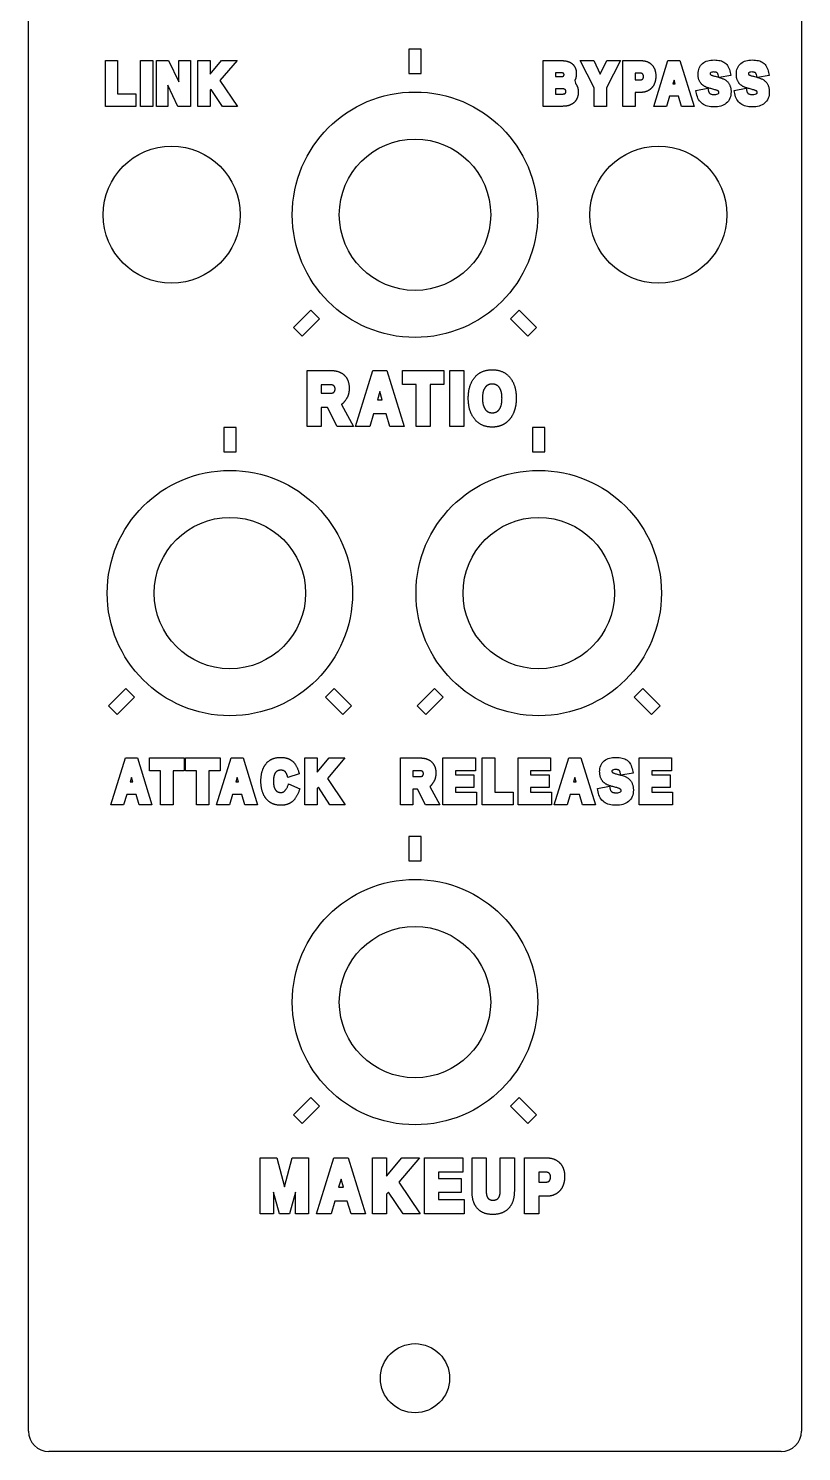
# Model space of a CAD drawing. Header units: millimetres. Extents: x 0 to 38, y 0 to 133.
# Drawn here: x 0.2 to 38, y 0.4 to 70 of the extents above; entities that cross this region are included whole.
import ezdxf

# ---------------------------------------------------------------- set-up
doc = ezdxf.new("R2010")
doc.units = ezdxf.units.MM
for name, color, linetype in [('ATTACK', 7, 'CONTINUOUS'), ('BYPASS', 7, 'CONTINUOUS'), ('HOLES', 8, 'CONTINUOUS'), ('KNOBS', 9, 'Continuous'), ('LINK', 7, 'CONTINUOUS'), ('MAKEUP', 7, 'CONTINUOUS'), ('OUTLINE', 8, 'CONTINUOUS'), ('RATIO', 7, 'CONTINUOUS'), ('RELEASE', 7, 'CONTINUOUS'), ('TICKS-ATTACK', 2, 'CONTINUOUS'), ('TICKS-MAKEUP', 2, 'CONTINUOUS'), ('TICKS-RATIO', 2, 'CONTINUOUS'), ('TICKS-RELEASE', 2, 'CONTINUOUS')]:
    doc.layers.add(name, color=color, linetype=linetype)

msp = doc.modelspace()

# ---------------------------------------------------------------- linework, layer by layer
at = {"layer": 'ATTACK'}
for p, q in [((4.179, 32), (4.888, 34.288)), ((4.888, 34.288), (5.484, 34.288)), ((5.484, 34.288), (6.19, 32)), ((6.064, 33.666), (6.064, 34.288)), ((6.064, 34.288), (7.765, 34.288)), ((7.765, 34.288), (7.765, 33.666)), ((7.822, 33.666), (7.822, 34.288)), ((7.822, 34.288), (9.523, 34.288)), ((9.345, 32), (10.054, 34.288)), ((9.523, 34.288), (9.523, 33.666)), ((10.054, 34.288), (10.65, 34.288)), ((10.65, 34.288), (11.357, 32)), ((13.659, 32), (13.659, 34.288)), ((13.659, 34.288), (14.268, 34.288)), ((14.268, 34.288), (14.268, 33.6)), ((14.268, 33.6), (14.849, 34.288)), ((15.624, 34.288), (14.764, 33.285)), ((14.849, 34.288), (15.624, 34.288)), ((6.61, 33.666), (6.064, 33.666)), ((6.61, 32), (6.61, 33.666)), ((7.218, 33.666), (7.218, 32)), ((7.765, 33.666), (7.218, 33.666)), ((8.368, 33.666), (7.822, 33.666)), ((8.368, 32), (8.368, 33.666)), ((8.976, 33.666), (8.976, 32)), ((9.523, 33.666), (8.976, 33.666)), ((13.392, 33.511), (12.832, 33.331)), ((5.19, 33.327), (5.122, 33.121)), ((5.122, 33.121), (5.25, 33.121)), ((5.25, 33.121), (5.19, 33.327)), ((10.357, 33.327), (10.289, 33.121)), ((10.289, 33.121), (10.417, 33.121)), ((10.417, 33.121), (10.357, 33.327)), ((12.869, 33.02), (13.418, 32.776)), ((14.326, 32.853), (14.268, 32.801)), ((14.268, 32.801), (14.268, 32)), ((14.893, 32), (14.326, 32.853)), ((14.764, 33.285), (15.638, 32)), ((4.955, 32.508), (4.805, 32)), ((5.417, 32.508), (4.955, 32.508)), ((5.567, 32), (5.417, 32.508)), ((10.121, 32.508), (9.972, 32)), ((10.584, 32.508), (10.121, 32.508)), ((10.734, 32), (10.584, 32.508)), ((4.805, 32), (4.179, 32)), ((6.19, 32), (5.567, 32)), ((7.218, 32), (6.61, 32)), ((8.976, 32), (8.368, 32)), ((9.972, 32), (9.345, 32)), ((11.357, 32), (10.734, 32)), ((14.268, 32), (13.659, 32)), ((15.638, 32), (14.893, 32))]:
    msp.add_line(p, q, dxfattribs=at)
for points in [[(11.768, 34.009), (12.02, 34.317), (12.482, 34.317)], [(12.482, 34.317), (12.816, 34.317), (13.035, 34.153)], [(13.035, 34.153), (13.26, 33.984), (13.392, 33.511)], [(11.517, 33.153), (11.517, 33.703), (11.768, 34.009)], [(12.223, 33.569), (12.129, 33.436), (12.129, 33.153)], [(12.489, 33.69), (12.309, 33.69), (12.223, 33.569)], [(12.692, 33.626), (12.608, 33.69), (12.489, 33.69)], [(12.832, 33.331), (12.769, 33.567), (12.692, 33.626)], [(11.776, 32.289), (11.517, 32.604), (11.517, 33.153)], [(12.129, 33.153), (12.129, 32.864), (12.227, 32.726)], [(12.227, 32.726), (12.316, 32.599), (12.497, 32.599)], [(12.497, 32.599), (12.73, 32.599), (12.869, 33.02)], [(13.418, 32.776), (13.253, 32.301), (13.026, 32.135)], [(12.497, 31.972), (12.036, 31.972), (11.776, 32.289)], [(13.026, 32.135), (12.802, 31.972), (12.497, 31.972)]]:
    msp.add_open_spline(points, degree=2, dxfattribs=at)
at = {"layer": 'BYPASS'}
for p, q in [((25.318, 66.15), (25.318, 68.388)), ((25.318, 68.388), (26.199, 68.388)), ((27.812, 67.053), (27.126, 68.388)), ((27.126, 68.388), (27.788, 68.388)), ((27.788, 68.388), (28.109, 67.721)), ((28.109, 67.721), (28.435, 68.388)), ((29.096, 68.388), (28.41, 67.053)), ((28.435, 68.388), (29.096, 68.388)), ((29.215, 66.15), (29.215, 68.388)), ((29.215, 68.388), (30.083, 68.388)), ((30.723, 66.15), (31.417, 68.388)), ((31.417, 68.388), (32.003, 68.388)), ((32.003, 68.388), (32.694, 66.15)), ((33.016, 68.148), (33.061, 68.202)), ((33.061, 68.202), (33.112, 68.25)), ((33.112, 68.25), (33.168, 68.291)), ((33.168, 68.291), (33.229, 68.326)), ((33.229, 68.326), (33.293, 68.355)), ((33.293, 68.355), (33.362, 68.378)), ((33.362, 68.378), (33.434, 68.395)), ((33.434, 68.395), (33.51, 68.407)), ((33.51, 68.407), (33.59, 68.414)), ((33.59, 68.414), (33.674, 68.417)), ((33.674, 68.417), (33.754, 68.415)), ((33.754, 68.415), (33.829, 68.409)), ((33.829, 68.409), (33.901, 68.399)), ((33.901, 68.399), (33.968, 68.385)), ((33.968, 68.385), (34.032, 68.367)), ((34.032, 68.367), (34.093, 68.344)), ((34.093, 68.344), (34.149, 68.315)), ((34.149, 68.315), (34.202, 68.281)), ((34.202, 68.281), (34.25, 68.241)), ((34.25, 68.241), (34.295, 68.194)), ((34.295, 68.194), (34.334, 68.142)), ((34.887, 68.148), (34.933, 68.202)), ((34.933, 68.202), (34.983, 68.25)), ((34.983, 68.25), (35.039, 68.291)), ((35.039, 68.291), (35.1, 68.326)), ((35.1, 68.326), (35.164, 68.355)), ((35.164, 68.355), (35.233, 68.378)), ((35.233, 68.378), (35.305, 68.395)), ((35.305, 68.395), (35.381, 68.407)), ((35.381, 68.407), (35.461, 68.414)), ((35.461, 68.414), (35.545, 68.417)), ((35.545, 68.417), (35.625, 68.415)), ((35.625, 68.415), (35.7, 68.409)), ((35.7, 68.409), (35.772, 68.399)), ((35.772, 68.399), (35.84, 68.385)), ((35.84, 68.385), (35.904, 68.367)), ((35.904, 68.367), (35.964, 68.344)), ((35.964, 68.344), (36.02, 68.315)), ((36.02, 68.315), (36.073, 68.281)), ((36.073, 68.281), (36.122, 68.241)), ((36.122, 68.241), (36.166, 68.194)), ((36.166, 68.194), (36.205, 68.142)), ((26.183, 67.787), (25.918, 67.787)), ((25.918, 67.787), (25.918, 67.607)), ((25.918, 67.607), (26.185, 67.607)), ((30.044, 67.773), (29.815, 67.773)), ((29.815, 67.773), (29.815, 67.444)), ((32.891, 67.727), (32.894, 67.804)), ((32.891, 67.694), (32.891, 67.727)), ((32.892, 67.664), (32.891, 67.694)), ((32.895, 67.635), (32.892, 67.664)), ((32.894, 67.804), (32.904, 67.88)), ((32.898, 67.606), (32.895, 67.635)), ((32.902, 67.577), (32.898, 67.606)), ((32.907, 67.549), (32.902, 67.577)), ((32.904, 67.88), (32.921, 67.953)), ((32.913, 67.521), (32.907, 67.549)), ((32.92, 67.494), (32.913, 67.521)), ((32.921, 67.953), (32.945, 68.023)), ((32.945, 68.023), (32.977, 68.088)), ((32.977, 68.088), (33.016, 68.148)), ((33.484, 67.768), (33.481, 67.743)), ((33.481, 67.743), (33.481, 67.74)), ((33.481, 67.74), (33.482, 67.733)), ((33.482, 67.733), (33.483, 67.728)), ((33.483, 67.728), (33.484, 67.725)), ((33.487, 67.778), (33.484, 67.768)), ((33.484, 67.725), (33.484, 67.723)), ((33.484, 67.723), (33.485, 67.721)), ((33.485, 67.721), (33.485, 67.72)), ((33.485, 67.72), (33.486, 67.719)), ((33.486, 67.719), (33.488, 67.716)), ((33.491, 67.785), (33.487, 67.778)), ((33.488, 67.716), (33.492, 67.712)), ((33.501, 67.794), (33.491, 67.785)), ((33.492, 67.712), (33.496, 67.707)), ((33.496, 67.707), (33.502, 67.703)), ((33.522, 67.806), (33.501, 67.794)), ((33.502, 67.703), (33.509, 67.697)), ((33.509, 67.697), (33.517, 67.692)), ((33.517, 67.692), (33.526, 67.686)), ((33.557, 67.818), (33.522, 67.806)), ((33.526, 67.686), (33.536, 67.68)), ((33.536, 67.68), (33.549, 67.675)), ((33.549, 67.675), (33.567, 67.667)), ((33.605, 67.826), (33.557, 67.818)), ((33.567, 67.667), (33.59, 67.659)), ((33.59, 67.659), (33.618, 67.649)), ((33.668, 67.829), (33.605, 67.826)), ((33.618, 67.649), (33.651, 67.639)), ((33.651, 67.639), (33.689, 67.628)), ((33.696, 67.828), (33.668, 67.829)), ((33.689, 67.628), (33.731, 67.617)), ((33.723, 67.826), (33.696, 67.828)), ((33.747, 67.822), (33.723, 67.826)), ((33.731, 67.617), (33.778, 67.605)), ((33.768, 67.817), (33.747, 67.822)), ((33.785, 67.812), (33.768, 67.817)), ((33.778, 67.605), (33.836, 67.59)), ((33.8, 67.805), (33.785, 67.812)), ((33.812, 67.799), (33.8, 67.805)), ((33.822, 67.792), (33.812, 67.799)), ((33.83, 67.784), (33.822, 67.792)), ((33.838, 67.775), (33.83, 67.784)), ((33.836, 67.59), (33.891, 67.575)), ((33.845, 67.766), (33.838, 67.775)), ((33.852, 67.755), (33.845, 67.766)), ((33.858, 67.743), (33.852, 67.755)), ((33.864, 67.728), (33.858, 67.743)), ((33.869, 67.711), (33.864, 67.728)), ((33.903, 67.572), (33.869, 67.711)), ((33.891, 67.575), (33.903, 67.572)), ((34.489, 67.655), (33.926, 67.565)), ((33.926, 67.565), (33.942, 67.56)), ((33.942, 67.56), (33.988, 67.546)), ((33.988, 67.546), (34.032, 67.531)), ((34.032, 67.531), (34.071, 67.517)), ((34.071, 67.517), (34.107, 67.502)), ((34.107, 67.502), (34.139, 67.487)), ((34.334, 68.142), (34.369, 68.084)), ((34.369, 68.084), (34.398, 68.022)), ((34.398, 68.022), (34.422, 67.955)), ((34.422, 67.955), (34.442, 67.885)), ((34.442, 67.885), (34.489, 67.655)), ((34.762, 67.727), (34.765, 67.804)), ((34.762, 67.694), (34.762, 67.727)), ((34.764, 67.664), (34.762, 67.694)), ((34.766, 67.635), (34.764, 67.664)), ((34.765, 67.804), (34.775, 67.88)), ((34.769, 67.606), (34.766, 67.635)), ((34.773, 67.577), (34.769, 67.606)), ((34.778, 67.549), (34.773, 67.577)), ((34.775, 67.88), (34.792, 67.953)), ((34.784, 67.521), (34.778, 67.549)), ((34.791, 67.494), (34.784, 67.521)), ((34.792, 67.953), (34.817, 68.023)), ((34.817, 68.023), (34.849, 68.088)), ((34.849, 68.088), (34.887, 68.148)), ((35.355, 67.768), (35.353, 67.743)), ((35.353, 67.743), (35.353, 67.74)), ((35.353, 67.74), (35.353, 67.733)), ((35.353, 67.733), (35.354, 67.728)), ((35.354, 67.728), (35.355, 67.725)), ((35.358, 67.778), (35.355, 67.768)), ((35.355, 67.725), (35.356, 67.723)), ((35.356, 67.723), (35.356, 67.721)), ((35.356, 67.721), (35.357, 67.72)), ((35.357, 67.72), (35.358, 67.719)), ((35.362, 67.785), (35.358, 67.778)), ((35.358, 67.719), (35.36, 67.716)), ((35.36, 67.716), (35.363, 67.712)), ((35.372, 67.794), (35.362, 67.785)), ((35.363, 67.712), (35.368, 67.707)), ((35.368, 67.707), (35.373, 67.703)), ((35.393, 67.806), (35.372, 67.794)), ((35.373, 67.703), (35.38, 67.697)), ((35.38, 67.697), (35.388, 67.692)), ((35.388, 67.692), (35.398, 67.686)), ((35.428, 67.818), (35.393, 67.806)), ((35.398, 67.686), (35.408, 67.68)), ((35.408, 67.68), (35.42, 67.675)), ((35.42, 67.675), (35.438, 67.667)), ((35.477, 67.826), (35.428, 67.818)), ((35.438, 67.667), (35.461, 67.659)), ((35.461, 67.659), (35.49, 67.649)), ((35.54, 67.829), (35.477, 67.826)), ((35.49, 67.649), (35.523, 67.639)), ((35.523, 67.639), (35.561, 67.628)), ((35.568, 67.828), (35.54, 67.829)), ((35.561, 67.628), (35.603, 67.617)), ((35.595, 67.826), (35.568, 67.828)), ((35.618, 67.822), (35.595, 67.826)), ((35.603, 67.617), (35.65, 67.605)), ((35.639, 67.817), (35.618, 67.822)), ((35.657, 67.812), (35.639, 67.817)), ((35.65, 67.605), (35.708, 67.59)), ((35.671, 67.805), (35.657, 67.812)), ((35.683, 67.799), (35.671, 67.805)), ((35.693, 67.792), (35.683, 67.799)), ((35.702, 67.784), (35.693, 67.792)), ((35.71, 67.775), (35.702, 67.784)), ((35.708, 67.59), (35.762, 67.575)), ((35.717, 67.766), (35.71, 67.775)), ((35.723, 67.755), (35.717, 67.766)), ((35.73, 67.743), (35.723, 67.755)), ((35.735, 67.728), (35.73, 67.743)), ((35.741, 67.711), (35.735, 67.728)), ((35.774, 67.572), (35.741, 67.711)), ((35.762, 67.575), (35.774, 67.572)), ((36.36, 67.655), (35.798, 67.565)), ((35.798, 67.565), (35.813, 67.56)), ((35.813, 67.56), (35.86, 67.546)), ((35.86, 67.546), (35.903, 67.531)), ((35.903, 67.531), (35.942, 67.517)), ((35.942, 67.517), (35.978, 67.502)), ((35.978, 67.502), (36.011, 67.487)), ((36.205, 68.142), (36.24, 68.084)), ((36.24, 68.084), (36.269, 68.022)), ((36.269, 68.022), (36.294, 67.955)), ((36.294, 67.955), (36.313, 67.885)), ((36.313, 67.885), (36.36, 67.655)), ((26.227, 67.007), (25.918, 67.007)), ((25.918, 67.007), (25.918, 66.751)), ((26.861, 67.42), (26.89, 67.279)), ((27.812, 66.15), (27.812, 67.053)), ((28.41, 67.053), (28.41, 66.15)), ((29.815, 67.444), (30.054, 67.444)), ((30.097, 66.832), (29.815, 66.832)), ((29.815, 66.832), (29.815, 66.15)), ((31.715, 67.435), (31.652, 67.25)), ((31.652, 67.25), (31.769, 67.25)), ((31.769, 67.25), (31.715, 67.435)), ((32.781, 66.926), (33.364, 67.039)), ((32.834, 66.694), (32.781, 66.926)), ((32.928, 67.469), (32.92, 67.494)), ((32.936, 67.444), (32.928, 67.469)), ((32.946, 67.42), (32.936, 67.444)), ((32.956, 67.396), (32.946, 67.42)), ((32.967, 67.373), (32.956, 67.396)), ((32.979, 67.351), (32.967, 67.373)), ((32.992, 67.329), (32.979, 67.351)), ((33.006, 67.308), (32.992, 67.329)), ((33.02, 67.289), (33.006, 67.308)), ((33.035, 67.27), (33.02, 67.289)), ((33.05, 67.252), (33.035, 67.27)), ((33.067, 67.235), (33.05, 67.252)), ((33.083, 67.218), (33.067, 67.235)), ((33.101, 67.203), (33.083, 67.218)), ((33.119, 67.188), (33.101, 67.203)), ((33.137, 67.174), (33.119, 67.188)), ((33.155, 67.161), (33.137, 67.174)), ((33.174, 67.15), (33.155, 67.161)), ((33.192, 67.138), (33.174, 67.15)), ((33.211, 67.127), (33.192, 67.138)), ((33.231, 67.117), (33.211, 67.127)), ((33.251, 67.107), (33.231, 67.117)), ((33.271, 67.097), (33.251, 67.107)), ((33.292, 67.088), (33.271, 67.097)), ((33.315, 67.079), (33.292, 67.088)), ((33.341, 67.069), (33.315, 67.079)), ((33.37, 67.059), (33.341, 67.069)), ((33.364, 67.039), (33.404, 66.881)), ((33.402, 67.048), (33.37, 67.059)), ((33.437, 67.037), (33.402, 67.048)), ((33.404, 66.881), (33.412, 66.859)), ((33.412, 66.859), (33.42, 66.839)), ((33.42, 66.839), (33.429, 66.822)), ((33.429, 66.822), (33.438, 66.808)), ((33.476, 67.026), (33.437, 67.037)), ((33.438, 66.808), (33.449, 66.795)), ((33.518, 67.014), (33.476, 67.026)), ((33.565, 67.001), (33.518, 67.014)), ((33.617, 66.988), (33.565, 67.001)), ((33.663, 66.976), (33.617, 66.988)), ((33.704, 66.965), (33.663, 66.976)), ((33.74, 66.955), (33.704, 66.965)), ((33.771, 66.945), (33.74, 66.955)), ((33.798, 66.936), (33.771, 66.945)), ((33.819, 66.928), (33.798, 66.936)), ((33.834, 66.921), (33.819, 66.928)), ((33.847, 66.915), (33.834, 66.921)), ((33.859, 66.908), (33.847, 66.915)), ((33.87, 66.901), (33.859, 66.908)), ((33.879, 66.895), (33.87, 66.901)), ((33.887, 66.888), (33.879, 66.895)), ((33.894, 66.882), (33.887, 66.888)), ((33.899, 66.876), (33.894, 66.882)), ((33.903, 66.871), (33.899, 66.876)), ((33.906, 66.868), (33.903, 66.871)), ((33.904, 66.795), (33.909, 66.81)), ((33.907, 66.865), (33.906, 66.868)), ((33.908, 66.863), (33.907, 66.865)), ((33.909, 66.86), (33.908, 66.863)), ((33.91, 66.856), (33.909, 66.86)), ((33.909, 66.81), (33.912, 66.84)), ((33.911, 66.85), (33.91, 66.856)), ((33.912, 66.843), (33.911, 66.85)), ((33.912, 66.84), (33.912, 66.843)), ((34.139, 67.487), (34.169, 67.472)), ((34.169, 67.472), (34.197, 67.457)), ((34.197, 67.457), (34.223, 67.44)), ((34.223, 67.44), (34.249, 67.422)), ((34.249, 67.422), (34.274, 67.404)), ((34.274, 67.404), (34.297, 67.384)), ((34.297, 67.384), (34.32, 67.363)), ((34.32, 67.363), (34.34, 67.341)), ((34.34, 67.341), (34.36, 67.318)), ((34.36, 67.318), (34.378, 67.294)), ((34.378, 67.294), (34.395, 67.269)), ((34.395, 67.269), (34.411, 67.242)), ((34.411, 67.242), (34.426, 67.215)), ((34.426, 67.215), (34.439, 67.187)), ((34.439, 67.187), (34.451, 67.158)), ((34.451, 67.158), (34.462, 67.128)), ((34.462, 67.128), (34.472, 67.097)), ((34.472, 67.097), (34.481, 67.064)), ((34.481, 67.064), (34.488, 67.032)), ((34.488, 67.032), (34.493, 66.998)), ((34.493, 66.998), (34.498, 66.964)), ((34.498, 66.964), (34.501, 66.929)), ((34.503, 66.856), (34.5, 66.774)), ((34.501, 66.929), (34.502, 66.894)), ((34.502, 66.894), (34.503, 66.856)), ((34.653, 66.926), (35.235, 67.039)), ((34.706, 66.694), (34.653, 66.926)), ((34.799, 67.469), (34.791, 67.494)), ((34.808, 67.444), (34.799, 67.469)), ((34.817, 67.42), (34.808, 67.444)), ((34.827, 67.396), (34.817, 67.42)), ((34.839, 67.373), (34.827, 67.396)), ((34.851, 67.351), (34.839, 67.373)), ((34.863, 67.329), (34.851, 67.351)), ((34.877, 67.308), (34.863, 67.329)), ((34.891, 67.289), (34.877, 67.308)), ((34.906, 67.27), (34.891, 67.289)), ((34.922, 67.252), (34.906, 67.27)), ((34.938, 67.235), (34.922, 67.252)), ((34.955, 67.218), (34.938, 67.235)), ((34.972, 67.203), (34.955, 67.218)), ((34.99, 67.188), (34.972, 67.203)), ((35.009, 67.174), (34.99, 67.188)), ((35.027, 67.161), (35.009, 67.174)), ((35.045, 67.15), (35.027, 67.161)), ((35.064, 67.138), (35.045, 67.15)), ((35.083, 67.127), (35.064, 67.138)), ((35.102, 67.117), (35.083, 67.127)), ((35.122, 67.107), (35.102, 67.117)), ((35.142, 67.097), (35.122, 67.107)), ((35.163, 67.088), (35.142, 67.097)), ((35.186, 67.079), (35.163, 67.088)), ((35.212, 67.069), (35.186, 67.079)), ((35.241, 67.059), (35.212, 67.069)), ((35.235, 67.039), (35.276, 66.881)), ((35.274, 67.048), (35.241, 67.059)), ((35.309, 67.037), (35.274, 67.048)), ((35.276, 66.881), (35.283, 66.859)), ((35.283, 66.859), (35.291, 66.839)), ((35.291, 66.839), (35.3, 66.822)), ((35.3, 66.822), (35.31, 66.808)), ((35.347, 67.026), (35.309, 67.037)), ((35.31, 66.808), (35.32, 66.795)), ((35.389, 67.014), (35.347, 67.026)), ((35.436, 67.001), (35.389, 67.014)), ((35.488, 66.988), (35.436, 67.001)), ((35.534, 66.976), (35.488, 66.988)), ((35.575, 66.965), (35.534, 66.976)), ((35.611, 66.955), (35.575, 66.965)), ((35.643, 66.945), (35.611, 66.955)), ((35.669, 66.936), (35.643, 66.945)), ((35.69, 66.928), (35.669, 66.936)), ((35.706, 66.921), (35.69, 66.928)), ((35.718, 66.915), (35.706, 66.921)), ((35.73, 66.908), (35.718, 66.915)), ((35.741, 66.901), (35.73, 66.908)), ((35.75, 66.895), (35.741, 66.901)), ((35.758, 66.888), (35.75, 66.895)), ((35.765, 66.882), (35.758, 66.888)), ((35.771, 66.876), (35.765, 66.882)), ((35.775, 66.871), (35.771, 66.876)), ((35.777, 66.868), (35.775, 66.871)), ((35.776, 66.795), (35.781, 66.81)), ((35.779, 66.865), (35.777, 66.868)), ((35.78, 66.863), (35.779, 66.865)), ((35.781, 66.86), (35.78, 66.863)), ((35.782, 66.856), (35.781, 66.86)), ((35.781, 66.81), (35.783, 66.84)), ((35.783, 66.85), (35.782, 66.856)), ((35.783, 66.843), (35.783, 66.85)), ((35.783, 66.84), (35.783, 66.843)), ((36.011, 67.487), (36.04, 67.472)), ((36.04, 67.472), (36.068, 67.457)), ((36.068, 67.457), (36.095, 67.44)), ((36.095, 67.44), (36.12, 67.422)), ((36.12, 67.422), (36.145, 67.404)), ((36.145, 67.404), (36.169, 67.384)), ((36.169, 67.384), (36.191, 67.363)), ((36.191, 67.363), (36.212, 67.341)), ((36.212, 67.341), (36.231, 67.318)), ((36.231, 67.318), (36.249, 67.294)), ((36.249, 67.294), (36.267, 67.269)), ((36.267, 67.269), (36.282, 67.242)), ((36.282, 67.242), (36.297, 67.215)), ((36.297, 67.215), (36.311, 67.187)), ((36.311, 67.187), (36.323, 67.158)), ((36.323, 67.158), (36.334, 67.128)), ((36.334, 67.128), (36.343, 67.097)), ((36.343, 67.097), (36.352, 67.064)), ((36.352, 67.064), (36.359, 67.032)), ((36.359, 67.032), (36.365, 66.998)), ((36.365, 66.998), (36.369, 66.964)), ((36.369, 66.964), (36.372, 66.929)), ((36.374, 66.856), (36.371, 66.774)), ((36.372, 66.929), (36.374, 66.894)), ((36.374, 66.894), (36.374, 66.856)), ((26.27, 66.15), (25.318, 66.15)), ((25.918, 66.751), (26.24, 66.751)), ((28.41, 66.15), (27.812, 66.15)), ((29.815, 66.15), (29.215, 66.15)), ((31.341, 66.15), (30.723, 66.15)), ((31.487, 66.645), (31.341, 66.15)), ((31.934, 66.645), (31.487, 66.645)), ((32.08, 66.15), (31.934, 66.645)), ((32.694, 66.15), (32.08, 66.15)), ((32.857, 66.621), (32.834, 66.694)), ((32.885, 66.551), (32.857, 66.621)), ((32.919, 66.486), (32.885, 66.551)), ((32.958, 66.426), (32.919, 66.486)), ((33.002, 66.37), (32.958, 66.426)), ((33.051, 66.321), (33.002, 66.37)), ((33.105, 66.277), (33.051, 66.321)), ((33.163, 66.239), (33.105, 66.277)), ((33.224, 66.207), (33.163, 66.239)), ((33.29, 66.18), (33.224, 66.207)), ((33.358, 66.159), (33.29, 66.18)), ((33.431, 66.143), (33.358, 66.159)), ((33.507, 66.131), (33.431, 66.143)), ((33.449, 66.795), (33.46, 66.784)), ((33.46, 66.784), (33.472, 66.774)), ((33.472, 66.774), (33.487, 66.765)), ((33.487, 66.765), (33.505, 66.756)), ((33.505, 66.756), (33.526, 66.748)), ((33.586, 66.125), (33.507, 66.131)), ((33.526, 66.748), (33.551, 66.74)), ((33.551, 66.74), (33.578, 66.735)), ((33.578, 66.735), (33.608, 66.73)), ((33.669, 66.122), (33.586, 66.125)), ((33.608, 66.73), (33.642, 66.727)), ((33.642, 66.727), (33.677, 66.727)), ((33.76, 66.125), (33.669, 66.122)), ((33.677, 66.727), (33.752, 66.73)), ((33.752, 66.73), (33.811, 66.74)), ((33.846, 66.133), (33.76, 66.125)), ((33.811, 66.74), (33.854, 66.754)), ((33.928, 66.146), (33.846, 66.133)), ((33.854, 66.754), (33.882, 66.77)), ((33.882, 66.77), (33.897, 66.783)), ((33.897, 66.783), (33.904, 66.795)), ((34.005, 66.164), (33.928, 66.146)), ((34.078, 66.189), (34.005, 66.164)), ((34.147, 66.22), (34.078, 66.189)), ((34.211, 66.257), (34.147, 66.22)), ((34.27, 66.301), (34.211, 66.257)), ((34.324, 66.352), (34.27, 66.301)), ((34.371, 66.409), (34.324, 66.352)), ((34.412, 66.472), (34.371, 66.409)), ((34.445, 66.542), (34.412, 66.472)), ((34.471, 66.616), (34.445, 66.542)), ((34.489, 66.693), (34.471, 66.616)), ((34.5, 66.774), (34.489, 66.693)), ((34.728, 66.621), (34.706, 66.694)), ((34.757, 66.551), (34.728, 66.621)), ((34.79, 66.486), (34.757, 66.551)), ((34.829, 66.426), (34.79, 66.486)), ((34.874, 66.37), (34.829, 66.426)), ((34.923, 66.321), (34.874, 66.37)), ((34.976, 66.277), (34.923, 66.321)), ((35.034, 66.239), (34.976, 66.277)), ((35.096, 66.207), (35.034, 66.239)), ((35.161, 66.18), (35.096, 66.207)), ((35.23, 66.159), (35.161, 66.18)), ((35.302, 66.143), (35.23, 66.159)), ((35.378, 66.131), (35.302, 66.143)), ((35.32, 66.795), (35.331, 66.784)), ((35.331, 66.784), (35.344, 66.774)), ((35.344, 66.774), (35.359, 66.765)), ((35.359, 66.765), (35.377, 66.756)), ((35.377, 66.756), (35.398, 66.748)), ((35.458, 66.125), (35.378, 66.131)), ((35.398, 66.748), (35.422, 66.74)), ((35.422, 66.74), (35.449, 66.735)), ((35.449, 66.735), (35.48, 66.73)), ((35.541, 66.122), (35.458, 66.125)), ((35.48, 66.73), (35.513, 66.727)), ((35.513, 66.727), (35.549, 66.727)), ((35.631, 66.125), (35.541, 66.122)), ((35.549, 66.727), (35.623, 66.73)), ((35.623, 66.73), (35.682, 66.74)), ((35.717, 66.133), (35.631, 66.125)), ((35.682, 66.74), (35.726, 66.754)), ((35.799, 66.146), (35.717, 66.133)), ((35.726, 66.754), (35.754, 66.77)), ((35.754, 66.77), (35.769, 66.783)), ((35.769, 66.783), (35.776, 66.795)), ((35.876, 66.164), (35.799, 66.146)), ((35.949, 66.189), (35.876, 66.164)), ((36.018, 66.22), (35.949, 66.189)), ((36.082, 66.257), (36.018, 66.22)), ((36.142, 66.301), (36.082, 66.257)), ((36.195, 66.352), (36.142, 66.301)), ((36.243, 66.409), (36.195, 66.352)), ((36.283, 66.472), (36.243, 66.409)), ((36.317, 66.542), (36.283, 66.472)), ((36.343, 66.616), (36.317, 66.542)), ((36.36, 66.693), (36.343, 66.616)), ((36.371, 66.774), (36.36, 66.693))]:
    msp.add_line(p, q, dxfattribs=at)
for points in [[(26.199, 68.388), (26.54, 68.388), (26.727, 68.239)], [(26.727, 68.239), (26.938, 68.071), (26.938, 67.751)], [(30.083, 68.388), (30.426, 68.388), (30.621, 68.192)], [(30.621, 68.192), (30.825, 67.987), (30.825, 67.624)], [(26.323, 67.756), (26.284, 67.787), (26.183, 67.787)], [(26.185, 67.607), (26.288, 67.607), (26.32, 67.635)], [(26.32, 67.635), (26.336, 67.65), (26.336, 67.696)], [(26.336, 67.696), (26.336, 67.746), (26.323, 67.756)], [(26.938, 67.751), (26.938, 67.533), (26.861, 67.42)], [(30.223, 67.618), (30.223, 67.773), (30.044, 67.773)], [(30.187, 67.488), (30.223, 67.527), (30.223, 67.618)], [(30.825, 67.624), (30.825, 67.397), (30.736, 67.215)], [(26.432, 66.885), (26.432, 67.007), (26.227, 67.007)], [(26.404, 66.79), (26.432, 66.816), (26.432, 66.885)], [(27.033, 66.853), (27.033, 66.513), (26.812, 66.323)], [(26.89, 67.279), (27.033, 67.114), (27.033, 66.853)], [(30.054, 67.444), (30.147, 67.444), (30.187, 67.488)], [(30.475, 66.929), (30.313, 66.832), (30.097, 66.832)], [(30.736, 67.215), (30.644, 67.029), (30.475, 66.929)], [(26.24, 66.751), (26.362, 66.751), (26.404, 66.79)], [(26.812, 66.323), (26.61, 66.15), (26.27, 66.15)]]:
    msp.add_open_spline(points, degree=2, dxfattribs=at)
at = {"layer": 'HOLES'}
for centre, radius in [((7.15, 60.85), 3.35), ((19.05, 60.85), 3.7), ((30.95, 60.85), 3.35), ((10, 42.35), 3.7), ((25.1, 42.35), 3.7), ((19.05, 22.35), 3.7), ((19.05, 3.96), 1.69)]:
    msp.add_circle(centre, radius, dxfattribs=at)
at = {"layer": 'KNOBS'}
for centre in [(19.05, 60.85), (10, 42.35), (25.1, 42.35), (19.05, 22.35)]:
    msp.add_circle(centre, 6, dxfattribs=at)
at = {"layer": 'LINK'}
for p, q in [((3.91, 66.15), (3.91, 68.388)), ((3.91, 68.388), (4.51, 68.388)), ((4.51, 68.388), (4.51, 66.764)), ((5.624, 66.15), (5.624, 68.388)), ((5.624, 68.388), (6.224, 68.388)), ((6.224, 68.388), (6.224, 66.15)), ((6.403, 66.15), (6.403, 68.388)), ((6.403, 68.388), (6.999, 68.388)), ((6.999, 68.388), (7.504, 67.343)), ((7.504, 67.343), (7.504, 68.388)), ((7.504, 68.388), (8.066, 68.388)), ((8.066, 68.388), (8.066, 66.15)), ((8.429, 66.15), (8.429, 68.388)), ((8.429, 68.388), (9.029, 68.388)), ((9.029, 68.388), (9.029, 67.723)), ((9.029, 67.723), (9.591, 68.388)), ((10.356, 68.388), (9.514, 67.407)), ((9.591, 68.388), (10.356, 68.388)), ((7.459, 66.15), (6.964, 67.179)), ((6.964, 67.179), (6.964, 66.15)), ((9.082, 66.981), (9.029, 66.933)), ((9.029, 66.933), (9.029, 66.15)), ((9.634, 66.15), (9.082, 66.981)), ((9.514, 67.407), (10.369, 66.15)), ((5.393, 66.15), (3.91, 66.15)), ((4.51, 66.764), (5.393, 66.764)), ((5.393, 66.764), (5.393, 66.15)), ((6.224, 66.15), (5.624, 66.15)), ((6.964, 66.15), (6.403, 66.15)), ((8.066, 66.15), (7.459, 66.15)), ((9.029, 66.15), (8.429, 66.15)), ((10.369, 66.15), (9.634, 66.15))]:
    msp.add_line(p, q, dxfattribs=at)
at = {"layer": 'MAKEUP'}
for p, q in [((11.486, 12), (11.486, 14.735)), ((11.486, 14.735), (12.287, 14.735)), ((12.287, 14.735), (12.67, 13.324)), ((12.67, 13.324), (13.046, 14.735)), ((13.046, 14.735), (13.844, 14.735)), ((13.844, 14.735), (13.844, 12)), ((14.241, 12), (15.089, 14.735)), ((15.089, 14.735), (15.779, 14.735)), ((15.779, 14.735), (16.623, 12)), ((16.968, 12), (16.968, 14.735)), ((16.968, 14.735), (17.656, 14.735)), ((17.656, 14.735), (17.656, 13.844)), ((17.656, 13.844), (18.408, 14.735)), ((19.277, 14.735), (18.254, 13.543)), ((18.408, 14.735), (19.277, 14.735)), ((19.514, 12), (19.514, 14.735)), ((19.514, 14.735), (21.396, 14.735)), ((21.396, 14.735), (21.396, 14.041)), ((21.844, 13.062), (21.844, 14.735)), ((21.844, 14.735), (22.532, 14.735)), ((22.532, 14.735), (22.532, 13.102)), ((23.219, 13.119), (23.219, 14.735)), ((23.219, 14.735), (23.907, 14.735)), ((23.907, 14.735), (23.907, 13.088)), ((24.41, 12), (24.41, 14.735)), ((24.41, 14.735), (25.468, 14.735)), ((21.396, 14.041), (20.202, 14.041)), ((20.202, 14.041), (20.202, 13.729)), ((25.419, 14.039), (25.099, 14.039)), ((25.099, 14.039), (25.099, 13.549)), ((15.438, 13.701), (15.316, 13.306)), ((15.316, 13.306), (15.554, 13.306)), ((15.554, 13.306), (15.438, 13.701)), ((18.254, 13.543), (19.304, 12)), ((20.202, 13.729), (21.306, 13.729)), ((21.306, 13.729), (21.306, 13.035)), ((25.099, 13.549), (25.431, 13.549)), ((12.418, 12), (12.126, 13.064)), ((12.126, 13.064), (12.126, 12)), ((13.204, 13.064), (12.912, 12)), ((13.204, 12), (13.204, 13.064)), ((15.131, 12.622), (14.947, 12)), ((15.738, 12.622), (15.131, 12.622)), ((15.922, 12), (15.738, 12.622)), ((17.761, 13.059), (17.656, 12.964)), ((17.656, 12.964), (17.656, 12)), ((18.465, 12), (17.761, 13.059)), ((21.306, 13.035), (20.202, 13.035)), ((20.202, 13.035), (20.202, 12.694)), ((20.202, 12.694), (21.456, 12.694)), ((21.456, 12.694), (21.456, 12)), ((25.485, 12.857), (25.099, 12.857)), ((25.099, 12.857), (25.099, 12)), ((12.126, 12), (11.486, 12)), ((12.912, 12), (12.418, 12)), ((13.844, 12), (13.204, 12)), ((14.947, 12), (14.241, 12)), ((16.623, 12), (15.922, 12)), ((17.656, 12), (16.968, 12)), ((19.304, 12), (18.465, 12)), ((21.456, 12), (19.514, 12)), ((25.099, 12), (24.41, 12))]:
    msp.add_line(p, q, dxfattribs=at)
for points in [[(25.468, 14.735), (25.886, 14.735), (26.123, 14.497)], [(25.677, 13.805), (25.677, 14.039), (25.419, 14.039)], [(26.123, 14.497), (26.368, 14.251), (26.368, 13.814)], [(25.431, 13.549), (25.561, 13.549), (25.621, 13.614)], [(25.621, 13.614), (25.677, 13.674), (25.677, 13.805)], [(26.26, 13.319), (26.149, 13.096), (25.946, 12.974)], [(26.368, 13.814), (26.368, 13.539), (26.26, 13.319)], [(22.112, 12.25), (21.844, 12.54), (21.844, 13.062)], [(22.532, 13.102), (22.532, 12.872), (22.616, 12.766)], [(22.616, 12.766), (22.695, 12.665), (22.865, 12.665)], [(22.865, 12.665), (23.042, 12.665), (23.129, 12.774)], [(23.129, 12.774), (23.219, 12.887), (23.219, 13.119)], [(23.907, 13.088), (23.907, 12.558), (23.622, 12.258)], [(25.946, 12.974), (25.749, 12.857), (25.485, 12.857)], [(22.853, 11.965), (22.376, 11.965), (22.112, 12.25)], [(23.622, 12.258), (23.342, 11.965), (22.853, 11.965)]]:
    msp.add_open_spline(points, degree=2, dxfattribs=at)
at = {"layer": 'OUTLINE'}
for p, q in [((0.15, 1.375), (0.15, 131.975)), ((37.95, 131.975), (37.95, 1.375)), ((36.95, 0.375), (1.15, 0.375))]:
    msp.add_line(p, q, dxfattribs=at)
for centre, start, end in [((1.15, 1.375), 180, 270), ((36.95, 1.375), -90, 0)]:
    msp.add_arc(centre, 1, start, end, dxfattribs=at)
at = {"layer": 'RATIO'}
for p, q in [((13.772, 50.5), (13.772, 53.235)), ((13.772, 53.235), (14.933, 53.235)), ((16.136, 50.5), (16.984, 53.235)), ((16.984, 53.235), (17.674, 53.235)), ((17.674, 53.235), (18.519, 50.5)), ((18.434, 52.541), (18.434, 53.235)), ((18.434, 53.235), (20.46, 53.235)), ((20.46, 53.235), (20.46, 52.541)), ((20.755, 50.5), (20.755, 53.235)), ((20.755, 53.235), (21.443, 53.235)), ((21.443, 53.235), (21.443, 50.5)), ((14.888, 52.539), (14.46, 52.539)), ((14.46, 52.539), (14.46, 52.12)), ((17.333, 52.201), (17.211, 51.806)), ((17.449, 51.806), (17.333, 52.201)), ((19.102, 52.541), (18.434, 52.541)), ((19.102, 50.5), (19.102, 52.541)), ((19.79, 52.541), (19.79, 50.5)), ((20.46, 52.541), (19.79, 52.541)), ((14.46, 52.12), (14.899, 52.12)), ((15.454, 51.576), (16.042, 50.5)), ((17.211, 51.806), (17.449, 51.806)), ((14.769, 51.424), (14.46, 51.424)), ((14.46, 51.424), (14.46, 50.5)), ((15.249, 50.5), (14.769, 51.424)), ((17.026, 51.122), (16.842, 50.5)), ((17.633, 51.122), (17.026, 51.122)), ((17.817, 50.5), (17.633, 51.122)), ((14.46, 50.5), (13.772, 50.5)), ((16.042, 50.5), (15.249, 50.5)), ((16.842, 50.5), (16.136, 50.5)), ((18.519, 50.5), (17.817, 50.5)), ((19.79, 50.5), (19.102, 50.5)), ((21.443, 50.5), (20.755, 50.5))]:
    msp.add_line(p, q, dxfattribs=at)
for points in [[(14.933, 53.235), (15.348, 53.235), (15.584, 53.015)], [(15.584, 53.015), (15.833, 52.782), (15.833, 52.359)], [(21.656, 51.879), (21.656, 52.526), (21.969, 52.898)], [(21.969, 52.898), (22.283, 53.271), (22.828, 53.271)], [(22.828, 53.271), (23.373, 53.271), (23.688, 52.894)], [(23.688, 52.894), (24.001, 52.519), (24.001, 51.879)], [(15.142, 52.338), (15.142, 52.539), (14.888, 52.539)], [(15.091, 52.18), (15.142, 52.232), (15.142, 52.338)], [(15.833, 52.359), (15.833, 52.052), (15.683, 51.825)], [(22.476, 52.402), (22.347, 52.221), (22.347, 51.879)], [(22.828, 52.57), (22.596, 52.57), (22.476, 52.402)], [(23.175, 52.4), (23.055, 52.57), (22.828, 52.57)], [(23.304, 51.879), (23.304, 52.218), (23.175, 52.4)], [(14.899, 52.12), (15.034, 52.12), (15.091, 52.18)], [(15.683, 51.825), (15.532, 51.598), (15.454, 51.576)], [(21.969, 50.849), (21.656, 51.231), (21.656, 51.879)], [(22.347, 51.879), (22.347, 51.532), (22.48, 51.343)], [(23.175, 51.337), (23.304, 51.52), (23.304, 51.879)], [(24.001, 51.879), (24.001, 51.462), (23.859, 51.141)], [(22.825, 50.465), (22.283, 50.465), (21.969, 50.849)], [(22.48, 51.343), (22.604, 51.166), (22.825, 51.166)], [(22.825, 51.166), (23.056, 51.166), (23.175, 51.337)], [(23.859, 51.141), (23.713, 50.812), (23.441, 50.637)], [(23.441, 50.637), (23.175, 50.465), (22.825, 50.465)]]:
    msp.add_open_spline(points, degree=2, dxfattribs=at)
at = {"layer": 'RELEASE'}
for p, q in [((18.341, 32), (18.341, 34.288)), ((18.341, 34.288), (19.313, 34.288)), ((20.419, 32), (20.419, 34.288)), ((20.419, 34.288), (22.003, 34.288)), ((22.003, 34.288), (22.003, 33.666)), ((22.339, 32), (22.339, 34.288)), ((22.339, 34.288), (22.947, 34.288)), ((22.947, 34.288), (22.947, 32.622)), ((24.096, 32), (24.096, 34.288)), ((24.096, 34.288), (25.68, 34.288)), ((25.68, 34.288), (25.68, 33.666)), ((25.858, 32), (26.567, 34.288)), ((26.567, 34.288), (27.163, 34.288)), ((27.163, 34.288), (27.869, 32)), ((28.207, 34.043), (28.253, 34.098)), ((28.253, 34.098), (28.305, 34.147)), ((28.305, 34.147), (28.362, 34.189)), ((28.362, 34.189), (28.424, 34.224)), ((28.424, 34.224), (28.49, 34.254)), ((28.49, 34.254), (28.56, 34.277)), ((28.56, 34.277), (28.634, 34.295)), ((28.634, 34.295), (28.712, 34.307)), ((28.712, 34.307), (28.793, 34.315)), ((28.793, 34.315), (28.879, 34.317)), ((28.879, 34.317), (28.961, 34.315)), ((28.961, 34.315), (29.038, 34.309)), ((29.038, 34.309), (29.111, 34.299)), ((29.111, 34.299), (29.181, 34.285)), ((29.181, 34.285), (29.246, 34.266)), ((29.246, 34.266), (29.308, 34.243)), ((29.308, 34.243), (29.365, 34.214)), ((29.365, 34.214), (29.419, 34.179)), ((29.419, 34.179), (29.469, 34.138)), ((29.469, 34.138), (29.514, 34.09)), ((30.013, 32), (30.013, 34.288)), ((30.013, 34.288), (31.597, 34.288)), ((31.597, 34.288), (31.597, 33.666)), ((19.276, 33.664), (18.95, 33.664)), ((18.95, 33.664), (18.95, 33.378)), ((22.003, 33.666), (21.028, 33.666)), ((21.028, 33.666), (21.028, 33.467)), ((21.028, 33.467), (21.93, 33.467)), ((21.93, 33.467), (21.93, 32.845)), ((25.68, 33.666), (24.705, 33.666)), ((24.705, 33.666), (24.705, 33.467)), ((24.705, 33.467), (25.607, 33.467)), ((25.607, 33.467), (25.607, 32.845)), ((28.079, 33.614), (28.083, 33.692)), ((28.08, 33.58), (28.079, 33.614)), ((28.081, 33.55), (28.08, 33.58)), ((28.083, 33.519), (28.081, 33.55)), ((28.083, 33.692), (28.093, 33.77)), ((28.087, 33.49), (28.083, 33.519)), ((28.091, 33.461), (28.087, 33.49)), ((28.096, 33.432), (28.091, 33.461)), ((28.093, 33.77), (28.11, 33.844)), ((28.102, 33.404), (28.096, 33.432)), ((28.109, 33.376), (28.102, 33.404)), ((28.11, 33.844), (28.135, 33.915)), ((28.135, 33.915), (28.168, 33.982)), ((28.168, 33.982), (28.207, 34.043)), ((28.681, 33.657), (28.679, 33.63)), ((28.679, 33.63), (28.679, 33.627)), ((28.679, 33.627), (28.679, 33.62)), ((28.679, 33.62), (28.68, 33.614)), ((28.68, 33.614), (28.681, 33.61)), ((28.685, 33.668), (28.681, 33.657)), ((28.681, 33.61), (28.682, 33.608)), ((28.682, 33.608), (28.683, 33.606)), ((28.683, 33.606), (28.683, 33.604)), ((28.683, 33.604), (28.685, 33.603)), ((28.689, 33.676), (28.685, 33.668)), ((28.685, 33.603), (28.687, 33.599)), ((28.687, 33.599), (28.69, 33.595)), ((28.7, 33.686), (28.689, 33.676)), ((28.69, 33.595), (28.695, 33.591)), ((28.695, 33.591), (28.701, 33.585)), ((28.722, 33.698), (28.7, 33.686)), ((28.701, 33.585), (28.708, 33.58)), ((28.708, 33.58), (28.717, 33.574)), ((28.717, 33.574), (28.726, 33.568)), ((28.758, 33.711), (28.722, 33.698)), ((28.726, 33.568), (28.737, 33.562)), ((28.737, 33.562), (28.75, 33.556)), ((28.75, 33.556), (28.768, 33.549)), ((28.809, 33.719), (28.758, 33.711)), ((28.768, 33.549), (28.792, 33.54)), ((28.792, 33.54), (28.821, 33.53)), ((28.873, 33.722), (28.809, 33.719)), ((28.821, 33.53), (28.856, 33.52)), ((28.856, 33.52), (28.894, 33.509)), ((28.903, 33.721), (28.873, 33.722)), ((28.894, 33.509), (28.938, 33.497)), ((28.93, 33.719), (28.903, 33.721)), ((28.955, 33.715), (28.93, 33.719)), ((28.938, 33.497), (28.986, 33.484)), ((28.976, 33.71), (28.955, 33.715)), ((28.995, 33.704), (28.976, 33.71)), ((28.986, 33.484), (29.045, 33.469)), ((29.01, 33.697), (28.995, 33.704)), ((29.022, 33.69), (29.01, 33.697)), ((29.033, 33.683), (29.022, 33.69)), ((29.042, 33.675), (29.033, 33.683)), ((29.05, 33.666), (29.042, 33.675)), ((29.045, 33.469), (29.101, 33.454)), ((29.058, 33.656), (29.05, 33.666)), ((29.065, 33.644), (29.058, 33.656)), ((29.071, 33.631), (29.065, 33.644)), ((29.077, 33.616), (29.071, 33.631)), ((29.083, 33.599), (29.077, 33.616)), ((29.119, 33.449), (29.083, 33.599)), ((29.101, 33.454), (29.119, 33.449)), ((29.711, 33.543), (29.121, 33.448)), ((29.121, 33.448), (29.153, 33.439)), ((29.153, 33.439), (29.201, 33.424)), ((29.201, 33.424), (29.245, 33.409)), ((29.245, 33.409), (29.286, 33.394)), ((29.514, 34.09), (29.554, 34.037)), ((29.554, 34.037), (29.589, 33.978)), ((29.589, 33.978), (29.619, 33.914)), ((29.619, 33.914), (29.644, 33.846)), ((29.644, 33.846), (29.664, 33.775)), ((29.664, 33.775), (29.711, 33.543)), ((31.597, 33.666), (30.622, 33.666)), ((30.622, 33.666), (30.622, 33.467)), ((30.622, 33.467), (31.523, 33.467)), ((31.523, 33.467), (31.523, 32.845)), ((18.95, 33.378), (19.285, 33.378)), ((19.166, 32.755), (18.95, 32.755)), ((18.95, 32.755), (18.95, 32)), ((19.558, 32), (19.166, 32.755)), ((19.775, 32.888), (20.261, 32)), ((21.93, 32.845), (21.028, 32.845)), ((21.028, 32.845), (21.028, 32.622)), ((25.607, 32.845), (24.705, 32.845)), ((24.705, 32.845), (24.705, 32.622)), ((26.87, 33.327), (26.801, 33.121)), ((26.801, 33.121), (26.93, 33.121)), ((26.93, 33.121), (26.87, 33.327)), ((27.968, 32.789), (28.559, 32.903)), ((28.021, 32.556), (27.968, 32.789)), ((28.117, 33.35), (28.109, 33.376)), ((28.126, 33.325), (28.117, 33.35)), ((28.136, 33.3), (28.126, 33.325)), ((28.146, 33.276), (28.136, 33.3)), ((28.157, 33.253), (28.146, 33.276)), ((28.17, 33.23), (28.157, 33.253)), ((28.183, 33.208), (28.17, 33.23)), ((28.197, 33.187), (28.183, 33.208)), ((28.211, 33.167), (28.197, 33.187)), ((28.226, 33.148), (28.211, 33.167)), ((28.242, 33.129), (28.226, 33.148)), ((28.259, 33.112), (28.242, 33.129)), ((28.276, 33.095), (28.259, 33.112)), ((28.294, 33.079), (28.276, 33.095)), ((28.312, 33.064), (28.294, 33.079)), ((28.331, 33.05), (28.312, 33.064)), ((28.349, 33.037), (28.331, 33.05)), ((28.368, 33.025), (28.349, 33.037)), ((28.387, 33.013), (28.368, 33.025)), ((28.407, 33.002), (28.387, 33.013)), ((28.426, 32.991), (28.407, 33.002)), ((28.447, 32.981), (28.426, 32.991)), ((28.467, 32.971), (28.447, 32.981)), ((28.489, 32.962), (28.467, 32.971)), ((28.512, 32.952), (28.489, 32.962)), ((28.539, 32.942), (28.512, 32.952)), ((28.569, 32.932), (28.539, 32.942)), ((28.559, 32.903), (28.6, 32.745)), ((28.602, 32.921), (28.569, 32.932)), ((28.6, 32.745), (28.608, 32.721)), ((28.638, 32.91), (28.602, 32.921)), ((28.608, 32.721), (28.616, 32.701)), ((28.677, 32.898), (28.638, 32.91)), ((28.72, 32.886), (28.677, 32.898)), ((28.768, 32.872), (28.72, 32.886)), ((28.822, 32.859), (28.768, 32.872)), ((28.869, 32.847), (28.822, 32.859)), ((28.911, 32.836), (28.869, 32.847)), ((28.948, 32.825), (28.911, 32.836)), ((28.98, 32.815), (28.948, 32.825)), ((29.007, 32.806), (28.98, 32.815)), ((29.029, 32.798), (29.007, 32.806)), ((29.045, 32.791), (29.029, 32.798)), ((29.058, 32.784), (29.045, 32.791)), ((29.071, 32.777), (29.058, 32.784)), ((29.082, 32.77), (29.071, 32.777)), ((29.091, 32.763), (29.082, 32.77)), ((29.1, 32.756), (29.091, 32.763)), ((29.107, 32.75), (29.1, 32.756)), ((29.113, 32.743), (29.107, 32.75)), ((29.117, 32.738), (29.113, 32.743)), ((29.12, 32.734), (29.117, 32.738)), ((29.121, 32.732), (29.12, 32.734)), ((29.123, 32.729), (29.121, 32.732)), ((29.124, 32.725), (29.123, 32.729)), ((29.125, 32.721), (29.124, 32.725)), ((29.124, 32.672), (29.127, 32.704)), ((29.126, 32.715), (29.125, 32.721)), ((29.127, 32.708), (29.126, 32.715)), ((29.127, 32.704), (29.127, 32.708)), ((29.286, 33.394), (29.323, 33.379)), ((29.323, 33.379), (29.356, 33.364)), ((29.356, 33.364), (29.386, 33.349)), ((29.386, 33.349), (29.414, 33.333)), ((29.414, 33.333), (29.441, 33.316)), ((29.441, 33.316), (29.468, 33.298)), ((29.468, 33.298), (29.493, 33.279)), ((29.493, 33.279), (29.517, 33.258)), ((29.517, 33.258), (29.539, 33.237)), ((29.539, 33.237), (29.561, 33.215)), ((29.561, 33.215), (29.581, 33.191)), ((29.581, 33.191), (29.599, 33.167)), ((29.599, 33.167), (29.617, 33.141)), ((29.617, 33.141), (29.633, 33.114)), ((29.633, 33.114), (29.648, 33.087)), ((29.648, 33.087), (29.661, 33.058)), ((29.661, 33.058), (29.674, 33.028)), ((29.674, 33.028), (29.685, 32.998)), ((29.685, 32.998), (29.695, 32.966)), ((29.695, 32.966), (29.704, 32.933)), ((29.704, 32.933), (29.711, 32.899)), ((29.711, 32.899), (29.716, 32.865)), ((29.716, 32.865), (29.721, 32.831)), ((29.721, 32.831), (29.724, 32.795)), ((29.726, 32.721), (29.723, 32.637)), ((29.724, 32.795), (29.726, 32.759)), ((29.726, 32.759), (29.726, 32.721)), ((31.523, 32.845), (30.622, 32.845)), ((30.622, 32.845), (30.622, 32.622)), ((21.028, 32.622), (22.052, 32.622)), ((22.052, 32.622), (22.052, 32)), ((22.947, 32.622), (23.854, 32.622)), ((23.854, 32.622), (23.854, 32)), ((24.705, 32.622), (25.729, 32.622)), ((25.729, 32.622), (25.729, 32)), ((26.634, 32.508), (26.484, 32)), ((27.097, 32.508), (26.634, 32.508)), ((27.247, 32), (27.097, 32.508)), ((28.045, 32.481), (28.021, 32.556)), ((28.074, 32.41), (28.045, 32.481)), ((28.108, 32.343), (28.074, 32.41)), ((28.148, 32.281), (28.108, 32.343)), ((28.193, 32.225), (28.148, 32.281)), ((28.243, 32.174), (28.193, 32.225)), ((28.298, 32.13), (28.243, 32.174)), ((28.356, 32.091), (28.298, 32.13)), ((28.419, 32.058), (28.356, 32.091)), ((28.486, 32.031), (28.419, 32.058)), ((28.557, 32.009), (28.486, 32.031)), ((28.631, 31.993), (28.557, 32.009)), ((28.616, 32.701), (28.625, 32.684)), ((28.625, 32.684), (28.635, 32.668)), ((28.635, 32.668), (28.646, 32.655)), ((28.646, 32.655), (28.658, 32.644)), ((28.658, 32.644), (28.671, 32.633)), ((28.671, 32.633), (28.687, 32.623)), ((28.687, 32.623), (28.705, 32.614)), ((28.705, 32.614), (28.727, 32.605)), ((28.727, 32.605), (28.752, 32.598)), ((28.752, 32.598), (28.781, 32.592)), ((28.781, 32.592), (28.812, 32.587)), ((28.812, 32.587), (28.847, 32.585)), ((28.847, 32.585), (28.883, 32.584)), ((28.883, 32.584), (28.96, 32.587)), ((28.96, 32.587), (29.02, 32.597)), ((29.02, 32.597), (29.065, 32.612)), ((29.065, 32.612), (29.095, 32.628)), ((29.095, 32.628), (29.111, 32.643)), ((29.111, 32.643), (29.119, 32.656)), ((29.119, 32.656), (29.124, 32.672)), ((29.218, 32.015), (29.139, 31.996)), ((29.293, 32.04), (29.218, 32.015)), ((29.363, 32.071), (29.293, 32.04)), ((29.429, 32.109), (29.363, 32.071)), ((29.489, 32.154), (29.429, 32.109)), ((29.544, 32.206), (29.489, 32.154)), ((29.592, 32.264), (29.544, 32.206)), ((29.634, 32.329), (29.592, 32.264)), ((29.668, 32.399), (29.634, 32.329)), ((29.694, 32.475), (29.668, 32.399)), ((29.712, 32.554), (29.694, 32.475)), ((29.723, 32.637), (29.712, 32.554)), ((30.622, 32.622), (31.646, 32.622)), ((31.646, 32.622), (31.646, 32)), ((18.95, 32), (18.341, 32)), ((20.261, 32), (19.558, 32)), ((22.052, 32), (20.419, 32)), ((23.854, 32), (22.339, 32)), ((25.729, 32), (24.096, 32)), ((26.484, 32), (25.858, 32)), ((27.869, 32), (27.247, 32)), ((28.708, 31.981), (28.631, 31.993)), ((28.79, 31.974), (28.708, 31.981)), ((28.875, 31.972), (28.79, 31.974)), ((28.967, 31.974), (28.875, 31.972)), ((29.055, 31.982), (28.967, 31.974)), ((29.139, 31.996), (29.055, 31.982)), ((31.646, 32), (30.013, 32))]:
    msp.add_line(p, q, dxfattribs=at)
for points in [[(19.313, 34.288), (19.659, 34.288), (19.858, 34.102)], [(19.858, 34.102), (20.071, 33.904), (20.071, 33.545)], [(19.46, 33.528), (19.46, 33.664), (19.276, 33.664)], [(19.285, 33.378), (19.386, 33.378), (19.427, 33.42)], [(19.427, 33.42), (19.46, 33.454), (19.46, 33.528)], [(20.071, 33.545), (20.071, 33.285), (19.943, 33.092)], [(19.943, 33.092), (19.815, 32.899), (19.775, 32.888)]]:
    msp.add_open_spline(points, degree=2, dxfattribs=at)
at = {"layer": 'TICKS-ATTACK'}
for p, q in [((10.3, 50.45), (9.7, 50.45)), ((9.7, 50.45), (9.7, 49.25)), ((10.3, 49.25), (10.3, 50.45)), ((9.7, 49.25), (10.3, 49.25)), ((4.909, 37.683), (4.06, 36.835)), ((5.333, 37.259), (4.909, 37.683)), ((15.091, 37.683), (14.667, 37.259)), ((15.94, 36.835), (15.091, 37.683)), ((4.485, 36.41), (5.333, 37.259)), ((14.667, 37.259), (15.515, 36.41)), ((4.06, 36.835), (4.485, 36.41)), ((15.515, 36.41), (15.94, 36.835))]:
    msp.add_line(p, q, dxfattribs=at)
at = {"layer": 'TICKS-MAKEUP'}
for p, q in [((19.35, 30.45), (18.75, 30.45)), ((18.75, 30.45), (18.75, 29.25)), ((19.35, 29.25), (19.35, 30.45)), ((18.75, 29.25), (19.35, 29.25)), ((13.959, 17.683), (13.11, 16.835)), ((14.383, 17.259), (13.959, 17.683)), ((24.141, 17.683), (23.717, 17.259)), ((24.99, 16.835), (24.141, 17.683)), ((13.11, 16.835), (13.535, 16.41)), ((13.535, 16.41), (14.383, 17.259)), ((23.717, 17.259), (24.565, 16.41)), ((24.565, 16.41), (24.99, 16.835))]:
    msp.add_line(p, q, dxfattribs=at)
at = {"layer": 'TICKS-RATIO'}
for p, q in [((19.35, 68.95), (18.75, 68.95)), ((18.75, 68.95), (18.75, 67.75)), ((19.35, 67.75), (19.35, 68.95)), ((18.75, 67.75), (19.35, 67.75)), ((13.959, 56.183), (13.11, 55.335)), ((13.535, 54.91), (14.383, 55.759)), ((14.383, 55.759), (13.959, 56.183)), ((24.141, 56.183), (23.717, 55.759)), ((23.717, 55.759), (24.565, 54.91)), ((24.99, 55.335), (24.141, 56.183)), ((13.11, 55.335), (13.535, 54.91)), ((24.565, 54.91), (24.99, 55.335))]:
    msp.add_line(p, q, dxfattribs=at)
at = {"layer": 'TICKS-RELEASE'}
for p, q in [((25.4, 50.45), (24.8, 50.45)), ((24.8, 50.45), (24.8, 49.25)), ((25.4, 49.25), (25.4, 50.45)), ((24.8, 49.25), (25.4, 49.25)), ((20.009, 37.683), (19.16, 36.835)), ((20.433, 37.259), (20.009, 37.683)), ((30.191, 37.683), (29.767, 37.259)), ((31.04, 36.835), (30.191, 37.683)), ((19.585, 36.41), (20.433, 37.259)), ((29.767, 37.259), (30.615, 36.41)), ((19.16, 36.835), (19.585, 36.41)), ((30.615, 36.41), (31.04, 36.835))]:
    msp.add_line(p, q, dxfattribs=at)

doc.saveas('drawing.dxf')
